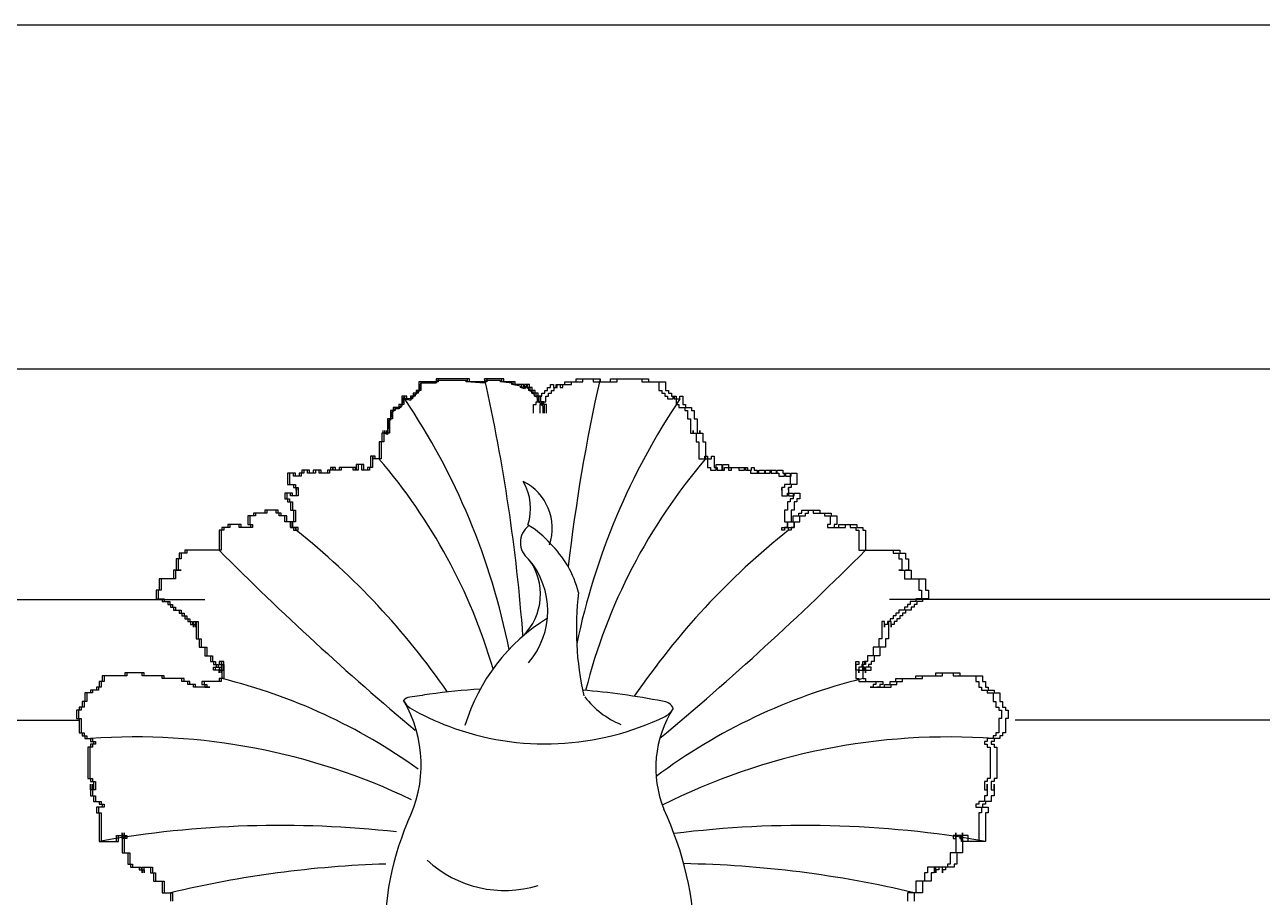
# Model space of a CAD drawing. Header units: millimetres. Extents: x -1550 to 1550, y 0 to 6000.
# Drawn here: x 549.9 to 909, y 5747.2 to 6000.2 of the extents above; entities that cross this region are included whole.
import ezdxf

# ---------------------------------------------------------------- set-up
doc = ezdxf.new("R2010")
doc.units = ezdxf.units.MM
doc.layers.add('L-07细线', color=8, linetype='Continuous')

msp = doc.modelspace()

# ---------------------------------------------------------------- wipeouts: each hides what was drawn before it
at = {"color": 250, "lineweight": -3}
msp.add_wipeout([(-1549.91, 0.24), (-1549.91, 565.12), (-1493.48, 565.13), (-1493.47, 615.39), (-1485.1, 615.39), (-1462.91, 615.39), (-1421.47, 636.15), (-1385.72, 673.92), (-1368.47, 735.39), (-1348.48, 735.39), (-1348.47, 1041), (-1383.27, 1041), (-1402.99, 1103.7), (-1422.48, 1125), (-1460.08, 1147.74), (-1486.12, 1174.92), (-1501.71, 1200.49), (-1516.24, 1250), (-1549.91, 1250), (-1549.91, 1300), (-1173.48, 1300), (-1194.21, 1310.64), (-1212.19, 1326.92), (-1225.31, 1347.5), (-1232.45, 1370.55), (-1233.74, 1385.78), (-1233.43, 1393.25), (-1228.5, 1416.24), (-1217.38, 1437.9), (-1201.79, 1455.11), (-1181.71, 1468.13), (-1159.06, 1475.46), (-1167.73, 1479.02), (-1171.5, 1487.96), (-1167.63, 1497.01), (-1159.06, 1500.46), (-1151.38, 1503.14), (-1145, 1510.16), (-1143.07, 1518.25), (-1145.06, 1526.47), (-1150.27, 1532.61), (-1167.56, 1539.89), (-1170.98, 1548.47), (-1167.63, 1556.99), (-1158.48, 1560.97), (-1162.48, 1564.04), (-1169.88, 1571.52), (-1176.6, 1581.78), (-1181.03, 1593.43), (-1182.35, 1615.33), (-1173.13, 1639.61), (-1162.38, 1651.54), (-1145.01, 1661.48), (-1135.68, 1664.01), (-1126.75, 1670.28), (-1126.75, 1670.28), (-1118.28, 1688.7), (-1118.28, 1701.97), (-1100, 1701.97), (-1100, 4899.77), (-1108.58, 4899.77), (-1115.54, 4904.26), (-1117.72, 4912.45), (-1133.6, 4916.82), (-1145.93, 4926.98), (-1150.07, 4935.78), (-1149.67, 4945.57), (-1145.07, 4953.71), (-1136.69, 4959.2), (-1128.62, 4959.69), (-1128.69, 4960.27), (-1134.87, 4961.38), (-1139.9, 4968.52), (-1146.65, 4996.45), (-1145.55, 5013.37), (-1143.24, 5022.78), (-1143.91, 5029), (-1141.32, 5050.81), (-1133.37, 5058.6), (-1133.37, 5141.98), (-1133.37, 5143.03), (-1136.16, 5142.64), (-1138.98, 5144.9), (-1144.53, 5157.28), (-1145.57, 5170.81), (-1145.04, 5188.25), (-1142.27, 5200.02), (-1132.56, 5210.7), (-1132.5, 5411.18), (-1157.93, 5391.91), (-1198.13, 5374.86), (-1214.73, 5371.44), (-1251.37, 5370.4), (-1281.91, 5383.41), (-1324.81, 5414.81), (-1351.85, 5447.97), (-1375.9, 5503.3), (-1380.54, 5528.54), (-1381.31, 5562.97), (-1373.53, 5605.08), (-1361.35, 5635.32), (-1330.2, 5679.61), (-1353.91, 5689.16), (-1363.17, 5707.29), (-1365.19, 5725.17), (-1360.49, 5744.33), (-1349.44, 5763.73), (-1326.29, 5780.09), (-1326.66, 5786.78), (-1331.74, 5790.27), (-1330.76, 5790.04), (-1330.68, 5790.3), (-1320.55, 5787.34), (-1315.53, 5782.65), (-1311.85, 5771.47), (-1314.84, 5761.12), (-1320.46, 5751.91), (-1325.46, 5744.81), (-1326.04, 5737.58), (-1320.85, 5729.84), (-1315.47, 5727.53), (-1305.06, 5725.27), (-1292.93, 5726.54), (-1275.86, 5731.25), (-1257.36, 5740.97), (-1242.22, 5749.9), (-1230.06, 5753.39), (-1237.72, 5766.82), (-1237.72, 5766.82), (-1250.42, 5778.2), (-1242.41, 5788.37), (-1234.4, 5798.53), (-1214.07, 5798.53), (-1214.07, 5833.49), (-1237.68, 5833.49), (-1237.7, 5847.04), (-1251.58, 5873.3), (-1285.65, 5900.19), (-1285.65, 6000.24), (-699.87, 6000.24), (-700.12, 6000.24), (-114.23, 6000.24), (-114.23, 5900.19), (-148.41, 5873.3), (-162.29, 5847.04), (-162.31, 5833.49), (-185.92, 5833.49), (-185.92, 5798.53), (-165.59, 5798.53), (-157.58, 5788.37), (-149.58, 5778.2), (-162.28, 5766.82), (-162.28, 5766.82), (-169.93, 5753.39), (-157.77, 5749.9), (-142.63, 5740.97), (-124.13, 5731.25), (-107.06, 5726.54), (-94.94, 5725.27), (-84.53, 5727.53), (-79.14, 5729.84), (-73.95, 5737.58), (-74.53, 5744.81), (-79.53, 5751.91), (-85.15, 5761.12), (-88.14, 5771.47), (-84.46, 5782.65), (-79.45, 5787.34), (-69.31, 5790.3), (-69.23, 5790.04), (-68.26, 5790.27), (-73.33, 5786.78), (-73.7, 5780.09), (-50.55, 5763.73), (-39.51, 5744.33), (-34.8, 5725.17), (-36.83, 5707.29), (-46.09, 5689.16), (-69.8, 5679.61), (-38.64, 5635.32), (-26.47, 5605.08), (-18.69, 5562.97), (-19.45, 5528.54), (-24.09, 5503.3), (-48.15, 5447.97), (-75.18, 5414.81), (-118.08, 5383.41), (-148.62, 5370.4), (-185.27, 5371.44), (-201.86, 5374.86), (-242.06, 5391.91), (-267.5, 5411.18), (-267.44, 5210.7), (-257.73, 5200.02), (-254.96, 5188.25), (-254.42, 5170.81), (-255.47, 5157.28), (-261.01, 5144.9), (-263.83, 5142.64), (-266.62, 5143.03), (-266.62, 5141.98), (-266.62, 5058.6), (-258.67, 5050.81), (-256.08, 5029), (-256.75, 5022.78), (-254.44, 5013.37), (-253.34, 4996.45), (-260.1, 4968.52), (-265.12, 4961.38), (-271.3, 4960.27), (-271.37, 4959.69), (-263.31, 4959.2), (-254.92, 4953.71), (-250.33, 4945.57), (-249.92, 4935.78), (-254.07, 4926.98), (-266.39, 4916.82), (-282.28, 4912.45), (-284.45, 4904.26), (-291.41, 4899.77), (-300, 4899.77), (-300, 1701.97), (-275.71, 1701.97), (-275.71, 1688.7), (-267.24, 1670.28), (-267.24, 1670.28), (-258.31, 1664.01), (-248.98, 1661.48), (-231.62, 1651.54), (-220.87, 1639.61), (-211.65, 1615.33), (-212.97, 1593.43), (-217.39, 1581.78), (-224.11, 1571.52), (-231.52, 1564.04), (-235.51, 1560.97), (-226.36, 1556.99), (-223.01, 1548.47), (-226.43, 1539.89), (-243.72, 1532.61), (-248.93, 1526.47), (-250.93, 1518.25), (-248.99, 1510.16), (-242.61, 1503.14), (-234.93, 1500.46), (-226.36, 1497.01), (-222.49, 1487.96), (-226.26, 1479.02), (-234.93, 1475.46), (-212.28, 1468.13), (-192.2, 1455.11), (-176.61, 1437.9), (-165.49, 1416.24), (-160.56, 1393.25), (-160.26, 1385.78), (-161.54, 1370.55), (-168.68, 1347.5), (-181.8, 1326.92), (-199.78, 1310.64), (-220.51, 1300), (0, 1300), (220.52, 1300), (199.79, 1310.64), (181.81, 1326.92), (168.69, 1347.5), (161.55, 1370.55), (160.26, 1385.78), (160.57, 1393.25), (165.5, 1416.24), (176.62, 1437.9), (192.21, 1455.11), (212.29, 1468.13), (234.94, 1475.46), (226.27, 1479.02), (222.5, 1487.96), (226.37, 1497.01), (234.94, 1500.46), (242.62, 1503.14), (249, 1510.16), (250.93, 1518.25), (248.94, 1526.47), (243.73, 1532.61), (226.44, 1539.89), (223.02, 1548.47), (226.37, 1556.99), (235.52, 1560.97), (231.52, 1564.04), (224.12, 1571.52), (217.4, 1581.78), (212.97, 1593.43), (211.65, 1615.33), (220.87, 1639.61), (231.62, 1651.54), (248.99, 1661.48), (258.32, 1664.01), (267.25, 1670.28), (267.25, 1670.28), (275.72, 1688.7), (275.72, 1701.97), (300, 1701.97), (300, 4899.77), (291.42, 4899.77), (284.46, 4904.26), (282.28, 4912.45), (266.4, 4916.82), (254.07, 4926.98), (249.93, 4935.78), (250.33, 4945.57), (254.93, 4953.71), (263.31, 4959.2), (271.38, 4959.69), (271.31, 4960.27), (265.13, 4961.38), (260.1, 4968.52), (253.35, 4996.45), (254.45, 5013.37), (256.76, 5022.78), (256.09, 5029), (258.68, 5050.81), (266.63, 5058.6), (266.63, 5141.98), (266.63, 5143.03), (263.84, 5142.64), (261.02, 5144.9), (255.47, 5157.28), (254.43, 5170.81), (254.96, 5188.25), (257.73, 5200.02), (267.44, 5210.7), (267.5, 5411.18), (242.07, 5391.91), (201.87, 5374.86), (185.27, 5371.44), (148.63, 5370.4), (118.09, 5383.41), (75.19, 5414.81), (48.15, 5447.97), (24.1, 5503.3), (19.46, 5528.54), (18.69, 5562.97), (26.47, 5605.08), (38.65, 5635.32), (69.8, 5679.61), (46.09, 5689.16), (36.83, 5707.29), (34.81, 5725.17), (39.51, 5744.33), (50.56, 5763.73), (73.71, 5780.09), (73.34, 5786.78), (68.26, 5790.27), (69.24, 5790.04), (69.32, 5790.3), (79.45, 5787.34), (84.47, 5782.65), (88.15, 5771.47), (85.16, 5761.12), (79.54, 5751.91), (74.54, 5744.81), (73.96, 5737.58), (79.15, 5729.84), (84.53, 5727.53), (94.94, 5725.27), (107.07, 5726.54), (124.14, 5731.25), (142.64, 5740.97), (157.78, 5749.9), (169.94, 5753.39), (162.28, 5766.82), (162.28, 5766.82), (149.58, 5778.2), (157.59, 5788.37), (165.6, 5798.53), (185.93, 5798.53), (185.93, 5833.49), (162.32, 5833.49), (162.3, 5847.04), (148.42, 5873.3), (114.35, 5900.19), (114.35, 6000.24), (700.13, 6000.24), (699.88, 6000.24), (1285.77, 6000.24), (1285.77, 5900.19), (1251.59, 5873.3), (1237.71, 5847.04), (1237.69, 5833.49), (1214.08, 5833.49), (1214.08, 5798.53), (1234.41, 5798.53), (1242.42, 5788.37), (1250.42, 5778.2), (1237.72, 5766.82), (1237.72, 5766.82), (1230.07, 5753.39), (1242.23, 5749.9), (1257.37, 5740.97), (1275.87, 5731.25), (1292.94, 5726.54), (1305.06, 5725.27), (1315.47, 5727.53), (1320.86, 5729.84), (1326.05, 5737.58), (1325.47, 5744.81), (1320.47, 5751.91), (1314.85, 5761.12), (1311.86, 5771.47), (1315.54, 5782.65), (1320.55, 5787.34), (1330.69, 5790.3), (1330.77, 5790.04), (1331.74, 5790.27), (1326.67, 5786.78), (1326.3, 5780.09), (1349.45, 5763.73), (1360.49, 5744.33), (1365.2, 5725.17), (1363.17, 5707.29), (1353.91, 5689.16), (1330.2, 5679.61), (1361.36, 5635.32), (1373.53, 5605.08), (1381.31, 5562.97), (1380.55, 5528.54), (1375.91, 5503.3), (1351.85, 5447.97), (1324.82, 5414.81), (1281.92, 5383.41), (1251.38, 5370.4), (1214.73, 5371.44), (1198.14, 5374.86), (1157.94, 5391.91), (1132.5, 5411.18), (1132.56, 5210.7), (1142.27, 5200.02), (1145.04, 5188.25), (1145.58, 5170.81), (1144.53, 5157.28), (1138.99, 5144.9), (1136.17, 5142.64), (1133.38, 5143.03), (1133.38, 5141.98), (1133.38, 5058.6), (1141.33, 5050.81), (1143.92, 5029), (1143.25, 5022.78), (1145.56, 5013.37), (1146.66, 4996.45), (1139.9, 4968.52), (1134.88, 4961.38), (1128.7, 4960.27), (1128.63, 4959.69), (1136.69, 4959.2), (1145.08, 4953.71), (1149.67, 4945.57), (1150.08, 4935.78), (1145.93, 4926.98), (1133.61, 4916.82), (1117.72, 4912.45), (1115.55, 4904.26), (1108.59, 4899.77), (1100, 4899.77), (1100, 1701.97), (1118.29, 1701.97), (1118.29, 1688.7), (1126.76, 1670.28), (1126.76, 1670.28), (1135.69, 1664.01), (1145.02, 1661.48), (1162.38, 1651.54), (1173.13, 1639.61), (1182.35, 1615.33), (1181.03, 1593.43), (1176.61, 1581.78), (1169.89, 1571.52), (1162.48, 1564.04), (1158.49, 1560.97), (1167.64, 1556.99), (1170.99, 1548.47), (1167.57, 1539.89), (1150.28, 1532.61), (1145.07, 1526.47), (1143.07, 1518.25), (1145.01, 1510.16), (1151.39, 1503.14), (1159.07, 1500.46), (1167.64, 1497.01), (1171.51, 1487.96), (1167.74, 1479.02), (1159.07, 1475.46), (1181.72, 1468.13), (1201.8, 1455.11), (1217.39, 1437.9), (1228.51, 1416.24), (1233.44, 1393.25), (1233.74, 1385.78), (1232.46, 1370.55), (1225.32, 1347.5), (1212.2, 1326.92), (1194.22, 1310.64), (1173.49, 1300), (1549.91, 1300), (1549.91, 1250), (1516.24, 1250), (1501.71, 1200.49), (1486.12, 1174.92), (1460.08, 1147.74), (1422.49, 1125), (1402.99, 1103.7), (1383.28, 1041), (1348.48, 1041), (1348.48, 735.39), (1368.48, 735.39), (1385.73, 673.92), (1421.47, 636.15), (1462.91, 615.39), (1485.11, 615.39), (1493.48, 615.39), (1493.49, 565.13), (1549.91, 565.12), (1550.09, 0.24)], dxfattribs=at)

# ---------------------------------------------------------------- next in the draw order: linework, layer by layer
msp.add_lwpolyline([(146.47, 5740.97, 0.278816), (168.35, 5778.2), (168.35, 5798.53), (188.68, 5798.53), (188.68, 5833.53), (168.35, 5833.5, 0.256033), (114.35, 5900.19), (114.35, 6000.24), (1285.77, 6000.24), (1285.77, 5900.19, 0.252271), (1234.59, 5833.5), (1214.26, 5833.53), (1214.26, 5798.53), (1234.59, 5798.53), (1250.61, 5778.2, 0.170797), (1229.7, 5751.88, 0.170797)], format="xyb")
at = {"layer": 'L-07细线'}
for p, q in [((115.11, 5900.48), (1286.54, 5900.48)), ((188.68, 5833.5), (602.13, 5833.5)), ((1214.26, 5833.53), (800.81, 5833.5)), ((168.35, 5798.53), (565.68, 5798.53)), ((1214.26, 5798.53), (837.26, 5798.53))]:
    msp.add_line(p, q, dxfattribs=at)
for points in [[(700.72, 5887.56), (700.72, 5890.04), (699.89, 5890.04), (699.89, 5890.87), (699.07, 5890.87), (699.07, 5892.53), (698.24, 5892.53), (698.24, 5893.35), (697.41, 5893.35), (697.41, 5894.18), (696.58, 5894.18), (696.58, 5895.01), (695.75, 5895.01), (695.75, 5895.84), (694.92, 5895.84), (694.92, 5895.01), (694.09, 5895.01), (694.09, 5895.84), (691.61, 5895.84), (691.61, 5896.67), (688.29, 5896.67), (688.29, 5897.49), (683.32, 5897.49), (683.32, 5896.67), (678.35, 5896.67), (678.35, 5897.49), (669.24, 5897.49), (669.24, 5896.67), (664.27, 5896.67), (664.27, 5894.18), (663.44, 5894.18), (663.44, 5893.35), (662.61, 5893.35), (662.61, 5892.53), (661.78, 5892.53), (661.78, 5891.7), (660.13, 5891.7), (660.13, 5892.53), (659.3, 5892.53), (659.3, 5890.04), (658.47, 5890.04), (658.47, 5889.21), (656.81, 5889.21), (656.81, 5888.39), (655.98, 5888.39), (655.98, 5885.9), (655.16, 5885.9), (655.16, 5881.76), (654.33, 5881.76), (654.33, 5882.59), (654.33, 5881.76), (653.5, 5881.76), (653.5, 5879.28), (652.67, 5879.28), (652.67, 5874.31), (651.01, 5874.31), (651.01, 5875.14), (650.18, 5875.14), (650.18, 5871.83), (649.36, 5871.83), (649.36, 5871), (647.7, 5871), (647.7, 5872.66), (646.04, 5872.66), (646.04, 5871), (645.21, 5871), (645.21, 5871.83), (641.07, 5871.83), (641.07, 5871), (639.41, 5871), (639.41, 5871.83), (638.59, 5871.83), (638.59, 5871), (637.76, 5871), (637.76, 5870.17), (635.27, 5870.17), (635.27, 5871), (633.61, 5871), (633.61, 5870.17), (631.96, 5870.17), (631.96, 5871), (630.3, 5871), (630.3, 5870.17), (629.47, 5870.17), (629.47, 5869.34), (627.81, 5869.34), (627.81, 5870.17), (626.16, 5870.17), (626.16, 5866.86), (627.81, 5866.86), (627.81, 5866.03), (628.64, 5866.03), (628.64, 5865.2), (628.64, 5866.03), (628.64, 5863.55), (626.99, 5863.55), (626.99, 5864.38), (625.33, 5864.38), (625.33, 5862.72), (626.16, 5862.72), (626.16, 5861.89), (626.99, 5861.89), (626.99, 5859.41), (627.81, 5859.41), (627.81, 5856.1), (626.99, 5856.1), (626.99, 5854.44), (627.81, 5854.44), (627.81, 5853.61), (628.64, 5853.61), (628.64, 5854.44), (626.99, 5854.44), (626.99, 5856.1), (625.33, 5856.1), (625.33, 5857.75), (623.67, 5857.75), (623.67, 5858.58), (622.84, 5858.58), (622.84, 5859.41), (619.53, 5859.41), (619.53, 5858.58), (616.22, 5858.58), (616.22, 5857.75), (614.56, 5857.75), (614.56, 5855.27), (615.39, 5855.27), (615.39, 5854.44), (612.07, 5854.44), (612.07, 5855.27), (608.76, 5855.27), (608.76, 5854.44), (607.1, 5854.44), (607.1, 5853.61), (606.27, 5853.61), (606.27, 5847.82), (596.33, 5847.82), (596.33, 5846.99), (594.67, 5846.99), (594.67, 5845.33), (593.85, 5845.33), (593.85, 5842.02), (594.67, 5842.02), (593.02, 5842.02), (593.02, 5839.54), (588.88, 5839.54), (588.88, 5836.23), (588.05, 5836.23), (588.05, 5833.74), (589.7, 5833.74), (589.7, 5832.92), (591.36, 5832.92), (591.36, 5832.09), (592.19, 5832.09), (592.19, 5831.26), (593.02, 5831.26), (593.02, 5830.43), (594.67, 5830.43), (594.67, 5829.6), (595.5, 5829.6), (595.5, 5828.78), (596.33, 5828.78), (596.33, 5827.95), (597.16, 5827.95), (597.16, 5827.12), (597.99, 5827.12), (597.99, 5826.29), (598.82, 5826.29), (598.82, 5825.46), (598.82, 5827.12), (599.65, 5827.12), (599.65, 5822.15), (600.47, 5822.15), (600.47, 5819.67), (602.13, 5819.67), (602.13, 5817.18), (603.79, 5817.18), (603.79, 5815.53), (604.62, 5815.53), (604.62, 5814.7), (605.45, 5814.7), (605.45, 5813.87), (606.27, 5813.87), (606.27, 5813.04), (604.62, 5813.04), (604.62, 5813.87), (606.27, 5813.87), (606.27, 5812.22), (606.27, 5813.04), (607.1, 5813.04), (607.1, 5815.53), (606.27, 5815.53), (606.27, 5814.7), (607.1, 5814.7), (607.1, 5810.56), (606.27, 5810.56), (606.27, 5809.73), (601.3, 5809.73), (601.3, 5808.91), (602.13, 5808.91), (602.13, 5808.08), (602.96, 5808.08), (598.82, 5808.08), (598.82, 5808.91), (597.16, 5808.91), (597.16, 5809.73), (595.5, 5809.73), (595.5, 5810.56), (593.02, 5810.56), (589.7, 5810.56), (589.7, 5811.39), (583.9, 5811.39), (583.9, 5812.22), (578.93, 5812.22), (578.93, 5811.39), (572.31, 5811.39), (572.31, 5809.73), (571.48, 5809.73), (571.48, 5808.08), (570.65, 5808.08), (570.65, 5807.25), (568.99, 5807.25), (568.99, 5806.42), (567.33, 5806.42), (567.33, 5803.94), (566.51, 5803.94), (566.51, 5802.28), (565.68, 5802.28), (565.68, 5801.45), (564.85, 5801.45), (564.85, 5798.97), (565.68, 5798.97), (565.68, 5794.83), (566.51, 5794.83), (566.51, 5794), (567.33, 5794), (567.33, 5793.17), (568.99, 5793.17), (568.99, 5792.35), (569.82, 5792.35), (569.82, 5791.52), (568.99, 5791.52), (568.99, 5790.69), (568.16, 5790.69), (568.16, 5781.58), (568.99, 5781.58), (568.99, 5780.76), (569.82, 5780.76), (569.82, 5778.27), (568.99, 5778.27), (568.99, 5779.93), (568.99, 5776.62), (569.82, 5776.62), (569.82, 5774.96), (571.48, 5774.96), (571.48, 5774.13), (572.31, 5774.13), (572.31, 5773.3), (570.65, 5773.3), (570.65, 5771.65), (571.48, 5771.65), (571.48, 5763.37), (576.45, 5763.37), (576.45, 5765.02), (578.93, 5765.02), (578.93, 5764.2), (578.1, 5764.2), (578.1, 5765.85), (578.1, 5760.06), (579.76, 5760.06), (579.76, 5756.74), (580.59, 5756.74), (580.59, 5755.92), (583.08, 5755.92), (583.08, 5755.09), (583.9, 5755.09), (583.9, 5754.26), (583.9, 5755.92), (586.39, 5755.92), (586.39, 5754.26), (587.22, 5754.26), (587.22, 5751.78), (589.7, 5751.78), (589.7, 5748.47), (592.19, 5748.47), (592.19, 5745.98)], [(701.31, 5887.56), (701.31, 5890.04), (700.48, 5890.04), (700.48, 5890.87), (699.65, 5890.87), (699.65, 5892.53), (698.82, 5892.53), (698.82, 5893.35), (697.99, 5893.35), (697.99, 5894.18), (697.16, 5894.18), (697.16, 5895.01), (696.33, 5895.01), (696.33, 5895.84), (695.51, 5895.84), (695.51, 5895.01), (694.68, 5895.01), (694.68, 5895.84), (692.19, 5895.84), (692.19, 5896.67), (688.88, 5896.67), (688.88, 5897.49), (683.91, 5897.49), (683.91, 5896.67), (678.94, 5896.67), (678.94, 5897.49), (669.82, 5897.49), (669.82, 5896.67), (664.85, 5896.67), (664.85, 5894.18), (664.02, 5894.18), (664.02, 5893.35), (663.19, 5893.35), (663.19, 5892.53), (662.37, 5892.53), (662.37, 5891.7), (660.71, 5891.7), (660.71, 5892.53), (659.88, 5892.53), (659.88, 5890.04), (659.05, 5890.04), (659.05, 5889.21), (657.4, 5889.21), (657.4, 5888.39), (656.57, 5888.39), (656.57, 5885.9), (655.74, 5885.9), (655.74, 5881.76), (654.91, 5881.76), (654.91, 5882.59), (654.91, 5881.76), (654.08, 5881.76), (654.08, 5879.28), (653.25, 5879.28), (653.25, 5874.31), (651.6, 5874.31), (651.6, 5875.14), (650.77, 5875.14), (650.77, 5871.83), (649.94, 5871.83), (649.94, 5871), (648.28, 5871), (648.28, 5872.66), (646.63, 5872.66), (646.63, 5871), (645.8, 5871), (645.8, 5871.83), (641.65, 5871.83), (641.65, 5871), (640, 5871), (640, 5871.83), (639.17, 5871.83), (639.17, 5871), (638.34, 5871), (638.34, 5870.17), (635.85, 5870.17), (635.85, 5871), (634.2, 5871), (634.2, 5870.17), (632.54, 5870.17), (632.54, 5871), (630.88, 5871), (630.88, 5870.17), (630.06, 5870.17), (630.06, 5869.34), (628.4, 5869.34), (628.4, 5870.17), (626.74, 5870.17), (626.74, 5866.86), (628.4, 5866.86), (628.4, 5866.03), (629.23, 5866.03), (629.23, 5865.2), (629.23, 5866.03), (629.23, 5863.55), (627.57, 5863.55), (627.57, 5864.38), (625.91, 5864.38), (625.91, 5862.72), (626.74, 5862.72), (626.74, 5861.89), (627.57, 5861.89), (627.57, 5859.41), (628.4, 5859.41), (628.4, 5856.1), (627.57, 5856.1), (627.57, 5854.44), (628.4, 5854.44), (628.4, 5853.61), (629.23, 5853.61), (629.23, 5854.44), (627.57, 5854.44), (627.57, 5856.1), (625.91, 5856.1), (625.91, 5857.75), (624.26, 5857.75), (624.26, 5858.58), (623.43, 5858.58), (623.43, 5859.41), (620.11, 5859.41), (620.11, 5858.58), (616.8, 5858.58), (616.8, 5857.75), (615.14, 5857.75), (615.14, 5855.27), (615.97, 5855.27), (615.97, 5854.44), (612.66, 5854.44), (612.66, 5855.27), (609.34, 5855.27), (609.34, 5854.44), (607.69, 5854.44), (607.69, 5853.61), (606.86, 5853.61), (606.86, 5847.82), (596.92, 5847.82), (596.92, 5846.99), (595.26, 5846.99), (595.26, 5845.33), (594.43, 5845.33), (594.43, 5842.02), (595.26, 5842.02), (593.6, 5842.02), (593.6, 5839.54), (589.46, 5839.54), (589.46, 5836.23), (588.63, 5836.23), (588.63, 5833.74), (590.29, 5833.74), (590.29, 5832.92), (591.94, 5832.92), (591.94, 5832.09), (592.77, 5832.09), (592.77, 5831.26), (593.6, 5831.26), (593.6, 5830.43), (595.26, 5830.43), (595.26, 5829.6), (596.09, 5829.6), (596.09, 5828.78), (596.92, 5828.78), (596.92, 5827.95), (597.74, 5827.95), (597.74, 5827.12), (598.57, 5827.12), (598.57, 5826.29), (599.4, 5826.29), (599.4, 5825.46), (599.4, 5827.12), (600.23, 5827.12), (600.23, 5822.15), (601.06, 5822.15), (601.06, 5819.67), (602.71, 5819.67), (602.71, 5817.18), (604.37, 5817.18), (604.37, 5815.53), (605.2, 5815.53), (605.2, 5814.7), (606.03, 5814.7), (606.03, 5813.87), (606.86, 5813.87), (606.86, 5813.04), (605.2, 5813.04), (605.2, 5813.87), (606.86, 5813.87), (606.86, 5812.22), (606.86, 5813.04), (607.69, 5813.04), (607.69, 5815.53), (606.86, 5815.53), (606.86, 5814.7), (607.69, 5814.7), (607.69, 5810.56), (606.86, 5810.56), (606.86, 5809.73), (601.89, 5809.73), (601.89, 5808.91), (602.71, 5808.91), (602.71, 5808.08), (603.54, 5808.08), (599.4, 5808.08), (599.4, 5808.91), (597.74, 5808.91), (597.74, 5809.73), (596.09, 5809.73), (596.09, 5810.56), (593.6, 5810.56), (590.29, 5810.56), (590.29, 5811.39), (584.49, 5811.39), (584.49, 5812.22), (579.52, 5812.22), (579.52, 5811.39), (572.89, 5811.39), (572.89, 5809.73), (572.06, 5809.73), (572.06, 5808.08), (571.23, 5808.08), (571.23, 5807.25), (569.57, 5807.25), (569.57, 5806.42), (567.92, 5806.42), (567.92, 5803.94), (567.09, 5803.94), (567.09, 5802.28), (566.26, 5802.28), (566.26, 5801.45), (565.43, 5801.45), (565.43, 5798.97), (566.26, 5798.97), (566.26, 5794.83), (567.09, 5794.83), (567.09, 5794), (567.92, 5794), (567.92, 5793.17), (569.57, 5793.17), (569.57, 5792.35), (570.4, 5792.35), (570.4, 5791.52), (569.57, 5791.52), (569.57, 5790.69), (568.75, 5790.69), (568.75, 5781.58), (569.57, 5781.58), (569.57, 5780.76), (570.4, 5780.76), (570.4, 5778.27), (569.57, 5778.27), (569.57, 5779.93), (569.57, 5776.62), (570.4, 5776.62), (570.4, 5774.96), (572.06, 5774.96), (572.06, 5774.13), (572.89, 5774.13), (572.89, 5773.3), (571.23, 5773.3), (571.23, 5771.65), (572.06, 5771.65), (572.06, 5763.37), (577.03, 5763.37), (577.03, 5765.02), (579.52, 5765.02), (579.52, 5764.2), (578.69, 5764.2), (578.69, 5765.85), (578.69, 5760.06), (580.35, 5760.06), (580.35, 5756.74), (581.17, 5756.74), (581.17, 5755.92), (583.66, 5755.92), (583.66, 5755.09), (584.49, 5755.09), (584.49, 5754.26), (584.49, 5755.92), (586.97, 5755.92), (586.97, 5754.26), (587.8, 5754.26), (587.8, 5751.78), (590.29, 5751.78), (590.29, 5748.47), (592.77, 5748.47), (592.77, 5745.98)], [(700.32, 5887.56), (700.32, 5889.64), (699.49, 5890.04), (699.49, 5890.46), (698.66, 5890.87), (698.66, 5892.12), (697.83, 5892.53), (697.83, 5892.95), (697, 5893.35), (697, 5893.78), (696.17, 5894.18), (696.17, 5894.6), (695.34, 5895.01), (695.34, 5895.43), (695.33, 5895.43), (694.92, 5894.6), (693.69, 5895.01), (693.69, 5895.43), (691.2, 5895.84), (691.2, 5896.26), (687.89, 5896.67), (687.89, 5897.09), (683.73, 5897.09), (683.32, 5896.26), (677.95, 5896.67), (677.95, 5897.09), (669.65, 5897.09), (669.24, 5896.26), (664.68, 5896.26), (664.27, 5893.78), (663.85, 5893.78), (663.44, 5892.95), (663.02, 5892.95), (662.61, 5892.12), (662.19, 5892.12), (661.78, 5891.29), (659.72, 5891.7), (659.72, 5892.12), (659.7, 5892.12), (659.3, 5889.64), (658.88, 5889.64), (658.47, 5888.81), (657.22, 5888.81), (656.81, 5887.98), (656.39, 5887.98), (655.98, 5885.5), (655.56, 5885.5), (655.16, 5881.36), (653.92, 5881.76), (653.92, 5882.59)], [(697.46, 5887.56), (697.46, 5890.04), (698.29, 5890.04), (698.29, 5890.87), (699.12, 5890.87), (699.12, 5892.53), (699.94, 5892.53), (699.94, 5893.35), (700.77, 5893.35), (700.77, 5894.18), (701.6, 5894.18), (701.6, 5895.01), (702.43, 5895.01), (702.43, 5895.84), (703.26, 5895.84), (703.26, 5895.01), (704.09, 5895.01), (704.09, 5895.84), (706.57, 5895.84), (706.57, 5896.67), (709.89, 5896.67), (709.89, 5897.49), (714.86, 5897.49), (714.86, 5896.67), (719.83, 5896.67), (719.83, 5897.49), (728.94, 5897.49), (728.94, 5896.67), (733.91, 5896.67), (733.91, 5894.18), (734.74, 5894.18), (734.74, 5893.35), (735.57, 5893.35), (735.57, 5892.53), (736.4, 5892.53), (736.4, 5891.7), (738.06, 5891.7), (738.06, 5892.53), (738.88, 5892.53), (738.88, 5890.04), (739.71, 5890.04), (739.71, 5889.21), (741.37, 5889.21), (741.37, 5888.39), (742.2, 5888.39), (742.2, 5885.9), (743.03, 5885.9), (743.03, 5881.76), (743.86, 5881.76), (743.86, 5882.59), (743.86, 5881.76), (744.68, 5881.76), (744.68, 5879.28), (745.51, 5879.28), (745.51, 5874.31), (747.17, 5874.31), (747.17, 5875.14), (748, 5875.14), (748, 5871.83), (748.83, 5871.83), (748.83, 5871), (750.48, 5871), (750.48, 5872.66), (752.14, 5872.66), (752.14, 5871), (752.97, 5871), (752.97, 5871.83), (757.11, 5871.83), (757.11, 5871), (758.77, 5871), (758.77, 5871.83), (759.6, 5871.83), (759.6, 5871), (760.42, 5871), (760.42, 5870.17), (762.91, 5870.17), (762.91, 5871), (764.57, 5871), (764.57, 5870.17), (766.22, 5870.17), (766.22, 5871), (767.88, 5871), (767.88, 5870.17), (768.71, 5870.17), (768.71, 5869.34), (770.37, 5869.34), (770.37, 5870.17), (772.02, 5870.17), (772.02, 5866.86), (770.37, 5866.86), (770.37, 5866.03), (769.54, 5866.03), (769.54, 5865.2), (769.54, 5866.03), (769.54, 5863.55), (771.2, 5863.55), (771.2, 5864.38), (772.85, 5864.38), (772.85, 5862.72), (772.02, 5862.72), (772.02, 5861.89), (771.2, 5861.89), (771.2, 5859.41), (770.37, 5859.41), (770.37, 5856.1), (771.2, 5856.1), (771.2, 5854.44), (770.37, 5854.44), (770.37, 5853.61), (769.54, 5853.61), (769.54, 5854.44), (771.2, 5854.44), (771.2, 5856.1), (772.85, 5856.1), (772.85, 5857.75), (774.51, 5857.75), (774.51, 5858.58), (775.34, 5858.58), (775.34, 5859.41), (778.65, 5859.41), (778.65, 5858.58), (781.97, 5858.58), (781.97, 5857.75), (783.62, 5857.75), (783.62, 5855.27), (782.79, 5855.27), (782.79, 5854.44), (786.11, 5854.44), (786.11, 5855.27), (789.42, 5855.27), (789.42, 5854.44), (791.08, 5854.44), (791.08, 5853.61), (791.91, 5853.61), (791.91, 5847.82), (801.85, 5847.82), (801.85, 5846.99), (803.51, 5846.99), (803.51, 5845.33), (804.34, 5845.33), (804.34, 5842.02), (803.51, 5842.02), (805.16, 5842.02), (805.16, 5839.54), (809.31, 5839.54), (809.31, 5836.23), (810.13, 5836.23), (810.13, 5833.74), (808.48, 5833.74), (808.48, 5832.92), (806.82, 5832.92), (806.82, 5832.09), (805.99, 5832.09), (805.99, 5831.26), (805.16, 5831.26), (805.16, 5830.43), (803.51, 5830.43), (803.51, 5829.6), (802.68, 5829.6), (802.68, 5828.78), (801.85, 5828.78), (801.85, 5827.95), (801.02, 5827.95), (801.02, 5827.12), (800.19, 5827.12), (800.19, 5826.29), (799.36, 5826.29), (799.36, 5825.46), (799.36, 5827.12), (798.54, 5827.12), (798.54, 5822.15), (797.71, 5822.15), (797.71, 5819.67), (796.05, 5819.67), (796.05, 5817.18), (794.39, 5817.18), (794.39, 5815.53), (793.56, 5815.53), (793.56, 5814.7), (792.74, 5814.7), (792.74, 5813.87), (791.91, 5813.87), (791.91, 5813.04), (793.56, 5813.04), (793.56, 5813.87), (791.91, 5813.87), (791.91, 5812.22), (791.91, 5813.04), (791.08, 5813.04), (791.08, 5815.53), (791.91, 5815.53), (791.91, 5814.7), (791.08, 5814.7), (791.08, 5810.56), (791.91, 5810.56), (791.91, 5809.73), (796.88, 5809.73), (796.88, 5808.91), (796.05, 5808.91), (796.05, 5808.08), (795.22, 5808.08), (799.36, 5808.08), (799.36, 5808.91), (801.02, 5808.91), (801.02, 5809.73), (802.68, 5809.73), (802.68, 5810.56), (805.16, 5810.56), (808.48, 5810.56), (808.48, 5811.39), (814.28, 5811.39), (814.28, 5812.22), (819.25, 5812.22), (819.25, 5811.39), (825.88, 5811.39), (825.88, 5809.73), (826.7, 5809.73), (826.7, 5808.08), (827.53, 5808.08), (827.53, 5807.25), (829.19, 5807.25), (829.19, 5806.42), (830.85, 5806.42), (830.85, 5803.94), (831.68, 5803.94), (831.68, 5802.28), (832.5, 5802.28), (832.5, 5801.45), (833.33, 5801.45), (833.33, 5798.97), (832.5, 5798.97), (832.5, 5794.83), (831.68, 5794.83), (831.68, 5794), (830.85, 5794), (830.85, 5793.17), (829.19, 5793.17), (829.19, 5792.35), (828.36, 5792.35), (828.36, 5791.52), (829.19, 5791.52), (829.19, 5790.69), (830.02, 5790.69), (830.02, 5781.58), (829.19, 5781.58), (829.19, 5780.76), (828.36, 5780.76), (828.36, 5778.27), (829.19, 5778.27), (829.19, 5779.93), (829.19, 5776.62), (828.36, 5776.62), (828.36, 5774.96), (826.7, 5774.96), (826.7, 5774.13), (825.88, 5774.13), (825.88, 5773.3), (827.53, 5773.3), (827.53, 5771.65), (826.7, 5771.65), (826.7, 5763.37), (821.73, 5763.37), (821.73, 5765.02), (819.25, 5765.02), (819.25, 5764.2), (820.08, 5764.2), (820.08, 5765.85), (820.08, 5760.06), (818.42, 5760.06), (818.42, 5756.74), (817.59, 5756.74), (817.59, 5755.92), (815.11, 5755.92), (815.11, 5755.09), (814.28, 5755.09), (814.28, 5754.26), (814.28, 5755.92), (811.79, 5755.92), (811.79, 5754.26), (810.96, 5754.26), (810.96, 5751.78), (808.48, 5751.78), (808.48, 5748.47), (805.99, 5748.47), (805.99, 5745.98)], [(699.4, 5887.56), (699.4, 5890.04), (700.23, 5890.04), (700.23, 5890.87), (701.06, 5890.87), (701.06, 5892.53), (701.89, 5892.53), (701.89, 5893.35), (702.71, 5893.35), (702.71, 5894.18), (703.54, 5894.18), (703.54, 5895.01), (704.37, 5895.01), (704.37, 5895.84), (705.2, 5895.84), (705.2, 5895.01), (706.03, 5895.01), (706.03, 5895.84), (708.51, 5895.84), (708.51, 5896.67), (711.83, 5896.67), (711.83, 5897.49), (716.8, 5897.49), (716.8, 5896.67), (721.77, 5896.67), (721.77, 5897.49), (730.88, 5897.49), (730.88, 5896.67), (735.85, 5896.67), (735.85, 5894.18), (736.68, 5894.18), (736.68, 5893.35), (737.51, 5893.35), (737.51, 5892.53), (738.34, 5892.53), (738.34, 5891.7), (740, 5891.7), (740, 5892.53), (740.82, 5892.53), (740.82, 5890.04), (741.65, 5890.04), (741.65, 5889.21), (743.31, 5889.21), (743.31, 5888.39), (744.14, 5888.39), (744.14, 5885.9), (744.97, 5885.9), (744.97, 5881.76), (745.8, 5881.76), (745.8, 5882.59), (745.8, 5881.76), (746.62, 5881.76), (746.62, 5879.28), (747.45, 5879.28), (747.45, 5874.31), (749.11, 5874.31), (749.11, 5875.14), (749.94, 5875.14), (749.94, 5871.83), (750.77, 5871.83), (750.77, 5871), (752.42, 5871), (752.42, 5872.66), (754.08, 5872.66), (754.08, 5871), (754.91, 5871), (754.91, 5871.83), (759.05, 5871.83), (759.05, 5871), (760.71, 5871), (760.71, 5871.83), (761.54, 5871.83), (761.54, 5871), (762.37, 5871), (762.37, 5870.17), (764.85, 5870.17), (764.85, 5871), (766.51, 5871), (766.51, 5870.17), (768.17, 5870.17), (768.17, 5871), (769.82, 5871), (769.82, 5870.17), (770.65, 5870.17), (770.65, 5869.34), (772.31, 5869.34), (772.31, 5870.17), (773.96, 5870.17), (773.96, 5866.86), (772.31, 5866.86), (772.31, 5866.03), (771.48, 5866.03), (771.48, 5865.2), (771.48, 5866.03), (771.48, 5863.55), (773.14, 5863.55), (773.14, 5864.38), (774.79, 5864.38), (774.79, 5862.72), (773.96, 5862.72), (773.96, 5861.89), (773.14, 5861.89), (773.14, 5859.41), (772.31, 5859.41), (772.31, 5856.1), (773.14, 5856.1), (773.14, 5854.44), (772.31, 5854.44), (772.31, 5853.61), (771.48, 5853.61), (771.48, 5854.44), (773.14, 5854.44), (773.14, 5856.1), (774.79, 5856.1), (774.79, 5857.75), (776.45, 5857.75), (776.45, 5858.58), (777.28, 5858.58), (777.28, 5859.41), (780.59, 5859.41), (780.59, 5858.58), (783.91, 5858.58), (783.91, 5857.75), (785.56, 5857.75), (785.56, 5855.27), (784.73, 5855.27), (784.73, 5854.44), (788.05, 5854.44), (788.05, 5855.27), (791.36, 5855.27), (791.36, 5854.44), (793.02, 5854.44), (793.02, 5853.61), (793.85, 5853.61), (793.85, 5847.82), (803.79, 5847.82), (803.79, 5846.99), (805.45, 5846.99), (805.45, 5845.33), (806.28, 5845.33), (806.28, 5842.02), (805.45, 5842.02), (807.1, 5842.02), (807.1, 5839.54), (811.25, 5839.54), (811.25, 5836.23), (812.08, 5836.23), (812.08, 5833.74), (810.42, 5833.74), (810.42, 5832.92), (808.76, 5832.92), (808.76, 5832.09), (807.93, 5832.09), (807.93, 5831.26), (807.1, 5831.26), (807.1, 5830.43), (805.45, 5830.43), (805.45, 5829.6), (804.62, 5829.6), (804.62, 5828.78), (803.79, 5828.78), (803.79, 5827.95), (802.96, 5827.95), (802.96, 5827.12), (802.13, 5827.12), (802.13, 5826.29), (801.3, 5826.29), (801.3, 5825.46), (801.3, 5827.12), (800.48, 5827.12), (800.48, 5822.15), (799.65, 5822.15), (799.65, 5819.67), (797.99, 5819.67), (797.99, 5817.18), (796.33, 5817.18), (796.33, 5815.53), (795.51, 5815.53), (795.51, 5814.7), (794.68, 5814.7), (794.68, 5813.87), (793.85, 5813.87), (793.85, 5813.04), (795.51, 5813.04), (795.51, 5813.87), (793.85, 5813.87), (793.85, 5812.22), (793.85, 5813.04), (793.02, 5813.04), (793.02, 5815.53), (793.85, 5815.53), (793.85, 5814.7), (793.02, 5814.7), (793.02, 5810.56), (793.85, 5810.56), (793.85, 5809.73), (798.82, 5809.73), (798.82, 5808.91), (797.99, 5808.91), (797.99, 5808.08), (797.16, 5808.08), (801.3, 5808.08), (801.3, 5808.91), (802.96, 5808.91), (802.96, 5809.73), (804.62, 5809.73), (804.62, 5810.56), (807.1, 5810.56), (810.42, 5810.56), (810.42, 5811.39), (816.22, 5811.39), (816.22, 5812.22), (821.19, 5812.22), (821.19, 5811.39), (827.82, 5811.39), (827.82, 5809.73), (828.65, 5809.73), (828.65, 5808.08), (829.47, 5808.08), (829.47, 5807.25), (831.13, 5807.25), (831.13, 5806.42), (832.79, 5806.42), (832.79, 5803.94), (833.62, 5803.94), (833.62, 5802.28), (834.44, 5802.28), (834.44, 5801.45), (835.27, 5801.45), (835.27, 5798.97), (834.44, 5798.97), (834.44, 5794.83), (833.62, 5794.83), (833.62, 5794), (832.79, 5794), (832.79, 5793.17), (831.13, 5793.17), (831.13, 5792.35), (830.3, 5792.35), (830.3, 5791.52), (831.13, 5791.52), (831.13, 5790.69), (831.96, 5790.69), (831.96, 5781.58), (831.13, 5781.58), (831.13, 5780.76), (830.3, 5780.76), (830.3, 5778.27), (831.13, 5778.27), (831.13, 5779.93), (831.13, 5776.62), (830.3, 5776.62), (830.3, 5774.96), (828.65, 5774.96), (828.65, 5774.13), (827.82, 5774.13), (827.82, 5773.3), (829.47, 5773.3), (829.47, 5771.65), (828.65, 5771.65), (828.65, 5763.37), (823.67, 5763.37), (823.67, 5765.02), (821.19, 5765.02), (821.19, 5764.2), (822.02, 5764.2), (822.02, 5765.85), (822.02, 5760.06), (820.36, 5760.06), (820.36, 5756.74), (819.53, 5756.74), (819.53, 5755.92), (817.05, 5755.92), (817.05, 5755.09), (816.22, 5755.09), (816.22, 5754.26), (816.22, 5755.92), (813.73, 5755.92), (813.73, 5754.26), (812.9, 5754.26), (812.9, 5751.78), (810.42, 5751.78), (810.42, 5748.47), (807.93, 5748.47), (807.93, 5745.98)]]:
    msp.add_lwpolyline(points, dxfattribs=at)
for centre, radius, start, end in [((182.62, 5784.77), 513.24, 4.2582, 12.6878), ((1217.51, 5784.77), 513.24, 167.3122, 173.486), ((494.18, 5779.85), 200.12, 11.2906, 33.9796), ((905.95, 5779.85), 200.12, 146.0204, 168.2249), ((527.36, 5766.7), 165.17, 16.4347, 40.6548), ((872.76, 5766.7), 165.17, 139.3452, 165.8213), ((681.53, 5860.02), 15.13, 341.1561, 30.7571), ((687.71, 5854.15), 15.23, 341.6892, 63.365), ((491.52, 5681.38), 220.15, 34.6921, 51.4749), ((699.73, 5850.06), 6.04, 127.031, 232.969), ((682.59, 5832.53), 26.21, 40.757, 59.6745), ((908.6, 5681.38), 220.15, 128.5251, 145.695), ((681.26, 5828.04), 30.27, 14.463, 45.9708), ((1222.64, 6462.29), 870.34, 224.91161, 229.99732), ((177.48, 6462.29), 870.34, 309.76404, 315.08839), ((682.53, 5835), 16.99, 314.4886, 37.0476), ((678.48, 5830.21), 23.15, 319.5467, 40.4533), ((798.37, 5824.97), 88.44, 173.0985, 192.6855), ((730.94, 5780.73), 55.75, 121.745, 163.0311), ((567.06, 5648.71), 166.74, 54.4414, 76.1046), ((833.06, 5648.71), 166.74, 103.8954, 126.8425), ((695.01, 5601.54), 206.37, 93.6053, 97.7073), ((695.01, 5601.54), 206.37, 78.8525, 85.3549), ((661.88, 5802.46), 2.75, 96.0718, 139.271), ((628.23, 5785.56), 36.68, 333.1092, 30.6368), ((664.23, 5806.18), 4.84, 203.4521, 237.2135), ((950.01, 3884.32), 1942.4, 98.36787, 98.53926), ((732.87, 5821.29), 26.02, 217.9966, 247.3411), ((734.73, 5800.28), 3.75, 27.0372, 87.2746), ((698.95, 5866.14), 74.12, 239.7546, 249.4327), ((700.97, 5871.1), 79.47, 249.3225, 295.9342), ((765.11, 5784.64), 32.12, 147.3217, 201.7327), ((732.78, 5804.91), 6.05, 299.1618, 331.0155), ((582.13, 5609.09), 184.56, 64.3392, 94.0819), ((817.99, 5609.09), 184.56, 85.9181, 116.7757), ((650.37, 5732.57), 93.93, 335.9971, 25.3204), ((624.09, 5466.22), 301.77, 83.5893, 100.0403), ((739.04, 5736.13), 84.72, 157.1907, 210.2392), ((776.03, 5466.22), 301.77, 79.9597, 97.1855), ((664.55, 5444.33), 312.62, 91.8194, 103.3834), ((689.04, 5781.92), 32.8, 226.9286, 287.3375), ((735.57, 5444.33), 312.62, 76.6166, 88.9891)]:
    msp.add_arc(centre, radius, start, end, dxfattribs=at)

doc.saveas('drawing.dxf')
